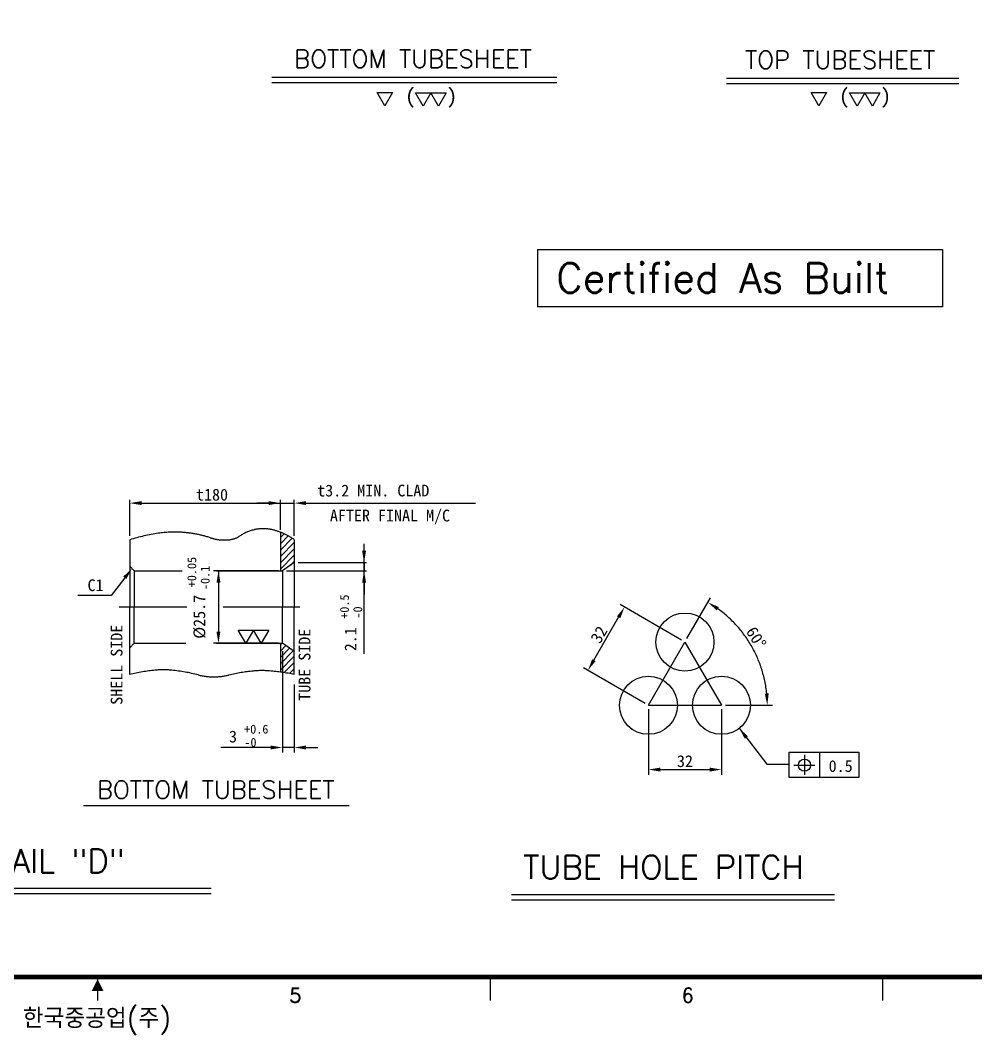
# Model space of a CAD drawing. Extents: x 193 to 9179, y 3 to 6441.
# Drawn here: x 4464 to 7142, y 3 to 2847 of the extents above; entities that cross this region are included whole.
import ezdxf
from ezdxf.enums import TextEntityAlignment as Align

# ---------------------------------------------------------------- set-up
doc = ezdxf.new("R2010")
doc.units = 0
doc.header["$LTSCALE"] = 400
doc.header["$MEASUREMENT"] = 0
for name, pattern in [('CENTER', [2, 1.25, -0.25, 0.25, -0.25]), ('HIDDEN', [0.375, 0.25, -0.125]), ('PHANTOM', [2.5, 1.25, -0.25, 0.25, -0.25, 0.25, -0.25])]:
    doc.linetypes.add(name, pattern=pattern)
for name, color, linetype in [('1', 1, 'CENTER'), ('2', 2, 'HIDDEN'), ('3', 3, 'CONTINUOUS'), ('4', 4, 'CONTINUOUS'), ('6', 6, 'PHANTOM')]:
    doc.layers.add(name, color=color, linetype=linetype)
doc.styles.add('ROMAND', font='romand')
doc.styles.add('ROMANS', font='romans.shx', dxfattribs={"bigfont": 'whgtxt.shx'})
pattern_1 = [(45, (296.02, 0), (-8.838835, 8.838835), [])]

msp = doc.modelspace()

# ---------------------------------------------------------------- hatches: boundary and pattern name
at = {"layer": '3', "linetype": 'CENTER'}
h = msp.add_hatch(dxfattribs=at)
h.set_pattern_fill('ANSI31', color=256, scale=100, style=0)
h.set_pattern_definition(pattern_1)
h.paths.add_polyline_path([(5192.7, 1303.3), (5198.7, 1303.3), (5231.8, 1326.5), (5231.8, 1390.5, 0.063961), (5192.7, 1411.6)])
h = msp.add_hatch(dxfattribs=at)
h.set_pattern_fill('ANSI31', color=256, scale=100, style=0)
h.set_pattern_definition(pattern_1)
h.paths.add_polyline_path([(5231.8, 1077), (5198.7, 1100.1), (5192.7, 1100.1), (5192.7, 1019.5, -0.016588), (5231.8, 1013)])

# ---------------------------------------------------------------- linework, layer by layer
at = {"layer": '1'}
for p, q in [((4930.2, 1201.7), (4741.4, 1201.7)), ((5247.2, 1201.7), (5032.7, 1201.7))]:
    msp.add_line(p, q, dxfattribs=at)
at = {"layer": '3'}
for p, q in [((5967.9, 2686.2), (5168.7, 2686.2)), ((7094.5, 2683.5), (6443.4, 2683.5)), ((5913.7, 2204.2), (7048.4, 2204.2)), ((5913.7, 2204.2), (5913.7, 2043.1)), ((7048.4, 2204.2), (7048.4, 2043.1)), ((7048.4, 2043.1), (5913.7, 2043.1)), ((5192.7, 1411.6), (5192.7, 1303.3)), ((4770.6, 1390.5), (4770.6, 1201.7)), ((5231.8, 1390.5), (5231.8, 1201.7)), ((4783.2, 1303.3), (4770.6, 1316)), ((5231.8, 1326.5), (5198.7, 1303.3)), ((4783.2, 1303.3), (4783.2, 1201.7)), ((4783.2, 1303.3), (4917.2, 1303.3)), ((5014.2, 1303.3), (5198.7, 1303.3)), ((5198.7, 1303.3), (5198.7, 1201.7)), ((6332.2, 1113.3), (6398.1, 1227.4)), ((4770.6, 1013), (4770.6, 1201.7)), ((4783.2, 1100.1), (4783.2, 1201.7)), ((5198.7, 1100.1), (5198.7, 1201.7)), ((5231.8, 1013), (5231.8, 1201.7)), ((4783.2, 1100.1), (4770.6, 1087.5)), ((4783.2, 1100.1), (4928, 1100.1)), ((5014.2, 1100.1), (5198.7, 1100.1)), ((5192.7, 1100.1), (5192.7, 1019.5)), ((5231.8, 1077), (5198.7, 1100.1)), ((4998.7, 412.8), (4093.4, 412.8)), ((6745.9, 395.3), (5840.6, 395.3))]:
    msp.add_line(p, q, dxfattribs=at)
at = {"layer": '3', "color": 4}
for p, q in [((4770.6, 1401.5), (4770.6, 1502)), ((4803.6, 1493.1), (5198.8, 1493.1)), ((5159.7, 1493.1), (5126.7, 1493.1)), ((5192.7, 1418.1), (5192.7, 1502)), ((5192.7, 1493.1), (5231.8, 1493.1)), ((5231.8, 1401.5), (5231.8, 1502)), ((5231.8, 1412.5), (5231.8, 1502)), ((5264.8, 1493.1), (5739.7, 1493.1)), ((5427.3, 1071.1), (5427.3, 1378.9)), ((5242.8, 1326.5), (5434.5, 1326.5)), ((5427.3, 1326.5), (5427.3, 1303.3)), ((4756.6, 1283.7), (4718.1, 1234.3)), ((5187.7, 1303.3), (5004.9, 1303.3)), ((5019.2, 1303.3), (5019.2, 1133.1)), ((5209.7, 1303.3), (5434.5, 1303.3)), ((5427.3, 1270.3), (5427.3, 1237.3)), ((4718.1, 1234.3), (4624.8, 1234.3)), ((5187.7, 1100.1), (5004.9, 1100.1)), ((5198.7, 1078.3), (5198.7, 793.8)), ((5231.8, 985.1), (5231.8, 793.8)), ((5165.7, 808.1), (5025.7, 808.1)), ((5231.8, 808.1), (5198.7, 808.1)), ((5264.8, 808.1), (5297.8, 808.1))]:
    msp.add_line(p, q, dxfattribs=at)
at = {"layer": '3', "color": 4, "linetype": 'CENTER'}
for p, q in [((6317.2, 1109.3), (6144.9, 1208.8)), ((6071.4, 1052.8), (6140.8, 1173)), ((6214.8, 931.9), (6042.5, 1031.4)), ((6224.3, 915.4), (6224.3, 731.9)), ((6429.1, 915.4), (6429.1, 731.9)), ((6440.1, 926.4), (6571.8, 926.4)), ((6478.8, 862.1), (6556.6, 761.4)), ((6257.3, 746.2), (6396.1, 746.2)), ((6556.6, 761.4), (6617.4, 761.4)), ((6631.4, 758.5), (6690.7, 758.5))]:
    msp.add_line(p, q, dxfattribs=at)
at = {"layer": '3'}
for centre in [(6326.7, 1103.8), (6224.3, 926.4), (6429.1, 926.4)]:
    msp.add_circle(centre, 81.3, dxfattribs=at)
at = {"layer": '3', "color": 4, "linetype": 'CENTER'}
msp.add_arc((6224.3, 926.4), 333.2, 5.6769, 54.3231, dxfattribs=at)
at = {"layer": '3', "color": 4}
for points in [[(4803.6, 1498.6), (4803.6, 1487.6), (4770.6, 1493.1)], [(5159.7, 1498.6), (5159.7, 1487.6), (5192.7, 1493.1)], [(5264.8, 1498.6), (5264.8, 1487.6), (5231.8, 1493.1)], [(5432.8, 1359.5), (5421.8, 1359.5), (5427.3, 1326.5)], [(4760.9, 1280.3), (4752.2, 1287), (4776.9, 1309.7)], [(5013.7, 1270.3), (5024.7, 1270.3), (5019.2, 1303.3)], [(5432.8, 1270.3), (5421.8, 1270.3), (5427.3, 1303.3)], [(5013.7, 1133.1), (5024.7, 1133.1), (5019.2, 1100.1)], [(5165.7, 813.6), (5165.7, 802.6), (5198.7, 808.1)], [(5264.8, 813.6), (5264.8, 802.6), (5231.8, 808.1)]]:
    msp.add_solid(points, dxfattribs=at)
at = {"layer": '3', "color": 4, "linetype": 'CENTER'}
for points in [[(6136, 1175.8), (6145.5, 1170.3), (6157.3, 1201.6)], [(6415.7, 1192.5), (6421.6, 1201.7), (6390.9, 1215)], [(6066.6, 1055.6), (6076.1, 1050.1), (6054.9, 1024.3)], [(6561.4, 959.7), (6550.4, 959.1), (6557.5, 926.4)], [(6494.6, 832.6), (6503.3, 839.4), (6478.8, 862.1)], [(6257.3, 751.7), (6257.3, 740.7), (6224.3, 746.2)], [(6396.1, 751.7), (6396.1, 740.7), (6429.1, 746.2)]]:
    msp.add_solid(points, dxfattribs=at)
at = {"layer": '4'}
for p, q in [((5967.9, 2671.4), (5168.7, 2671.4)), ((7094.5, 2668.7), (6443.4, 2668.7)), ((6617.4, 794.8), (6617.4, 724.9)), ((6617.4, 794.8), (6815.1, 794.8)), ((6661.8, 787.3), (6661.8, 731.9)), ((6704.1, 793.3), (6704.1, 723.4)), ((6815.1, 724.9), (6815.1, 794.8)), ((6617.4, 724.9), (6815.1, 724.9)), ((5385.3, 644.4), (4640.9, 644.4)), ((4998.7, 398), (4093.4, 398)), ((6745.9, 380.5), (5840.6, 380.5)), ((4680.5, 165), (4680.5, 99)), ((5780.5, 165), (5780.5, 99)), ((5957.1, 165), (7238, 165)), ((6880.5, 165), (6880.5, 99))]:
    msp.add_line(p, q, dxfattribs=at)
at = {"layer": '4', "const_width": 13.2}
msp.add_lwpolyline([(286, 165), (9086, 165), (9086, 6369), (286, 6369)], close=True, dxfattribs=at)
at = {"layer": '4'}
for points in [[(5485.6, 2606.6), (5464.2, 2643.8), (5507.1, 2643.8)], [(5592.9, 2605.5), (5571.5, 2642.7), (5614.4, 2642.7)], [(5614.4, 2642.7), (5657.3, 2642.7), (5635.8, 2605.5)], [(6701.7, 2606.6), (6680.2, 2643.8), (6723.1, 2643.8)], [(6809, 2605.5), (6787.5, 2642.7), (6830.4, 2642.7)], [(6830.4, 2642.7), (6873.3, 2642.7), (6851.9, 2605.5)], [(5096.3, 1100.1), (5074.8, 1137.3), (5117.7, 1137.3)], [(5117.7, 1137.3), (5160.6, 1137.3), (5139.2, 1100.1)]]:
    msp.add_lwpolyline(points, close=True, dxfattribs=at)
msp.add_circle((6661.8, 758.5), 17, dxfattribs=at)
msp.add_solid([(4664, 125.6), (4697, 125.6), (4680.5, 158.6)], dxfattribs=at)
at = {"layer": '6'}
for p, q in [((6224.3, 926.4), (6326.7, 1103.8)), ((6326.7, 1103.8), (6429.1, 926.4)), ((6224.3, 926.4), (6429.1, 926.4))]:
    msp.add_line(p, q, dxfattribs=at)
for points in [[(5231.8, 1390.5, 0.09521), (5172.1, 1418, 0.118485), (5119, 1418.4, 0.08909), (5079.2, 1401.2, -0.121585), (5049, 1390.4, -0.103424), (4997, 1395.9, 0.063507), (4913.8, 1411.4, 0.050502), (4851.1, 1408.6, 0.038386), (4770.6, 1390.5)], [(5231.8, 1013, 0.029286), (5162.6, 1022.7, 0.044653), (5116.6, 1022.4, 0.033616), (5048.7, 1011.1, -0.055296), (5007.1, 1006.1, -0.066335), (4962.4, 1011.6, 0.039588), (4888.2, 1024.7, 0.048998), (4841.7, 1024.7, 0.031604), (4770.6, 1013)]]:
    msp.add_lwpolyline(points, format="xyb", dxfattribs=at)

# ---------------------------------------------------------------- texts
at = {"layer": '2', "style": 'ROMAND'}
for s, p in [('5', (5234.6, 113.5)), ('6', (6334.6, 113.5))]:
    msp.add_text(s, height=41.8, dxfattribs=at).set_placement(p, align=Align.MIDDLE)
at = {"layer": '2', "style": 'ROMANS'}
msp.add_text('한국중공업(주)', height=55, dxfattribs=at).set_placement((4471, 21.4))
at = {"layer": '3', "color": 2, "linetype": 'CONTINUOUS', "style": 'ROMANS'}
msp.add_text('Certified As Built', height=82.5, dxfattribs=at).set_placement((5965.9, 2083))
at = {"layer": '3', "attachment_point": 5, "style": 'ROMANS'}
for s, insert, char_height in [('BOTTOM TUBESHEET', (5564.8, 2738.4), 50), ('TOP TUBESHEET', (6761.7, 2735.7), 50), ('BOTTOM TUBESHEET', (5011.9, 689.9), 50), ('DETAIL "D"', (4519.4, 490.2), 66), ('TUBE HOLE PITCH', (6266.5, 472.7), 66)]:
    msp.add_mtext(s, dxfattribs=dict(at, insert=insert, char_height=char_height))
at = {"layer": '3', "color": 2, "attachment_point": 5}
for s, insert, char_height in [('t3.2 MIN. CLAD', (5453.1, 1528.1), 33), ('t180', (5001.2, 1516.5), 33), ('AFTER FINAL M/C', (5500, 1454.3), 33), ('C1', (4674.7, 1262.7), 33), ('3', (5060, 838.5), 33), ('+0.6', (5125.2, 859.4), 25), ('-0', (5108.9, 822.2), 25)]:
    msp.add_mtext(s, dxfattribs=dict(at, insert=insert, char_height=char_height))
at = {"layer": '3', "color": 2, "attachment_point": 5, "rotation": 90}
for s, insert, char_height in [('+0.05', (4944.7, 1299.8), 25), ('-0.1', (4981.9, 1283.5), 25), ('%%C25.7', (4966.4, 1174.5), 33), ('+0.5', (5372.5, 1202.9), 25), ('-0', (5409.8, 1186.6), 25), ('SHELL SIDE', (4734, 1040.1), 33), ('TUBE SIDE', (5260.8, 1040.1), 33), ('2.1', (5389.6, 1111.6), 33)]:
    msp.add_mtext(s, dxfattribs=dict(at, insert=insert, char_height=char_height))
at = {"layer": '3', "color": 2, "linetype": 'CENTER', "char_height": 33, "attachment_point": 5}
for s, insert, rotation in [('32', (6085.8, 1124.6), 60), ('\\A1;60°', (6526.3, 1116), 302.1202)]:
    msp.add_mtext(s, dxfattribs=dict(at, insert=insert, rotation=rotation))
for s, insert in [('32', (6326.7, 769.6)), ('0.5', (6763.1, 755.9))]:
    msp.add_mtext(s, dxfattribs=dict(at, insert=insert))
at = {"layer": '4', "char_height": 42.9, "attachment_point": 5}
for insert in [(5615.4, 2628.3), (6831.4, 2628.3)]:
    msp.add_mtext('(   )', dxfattribs=dict(at, insert=insert))

doc.saveas('drawing.dxf')
